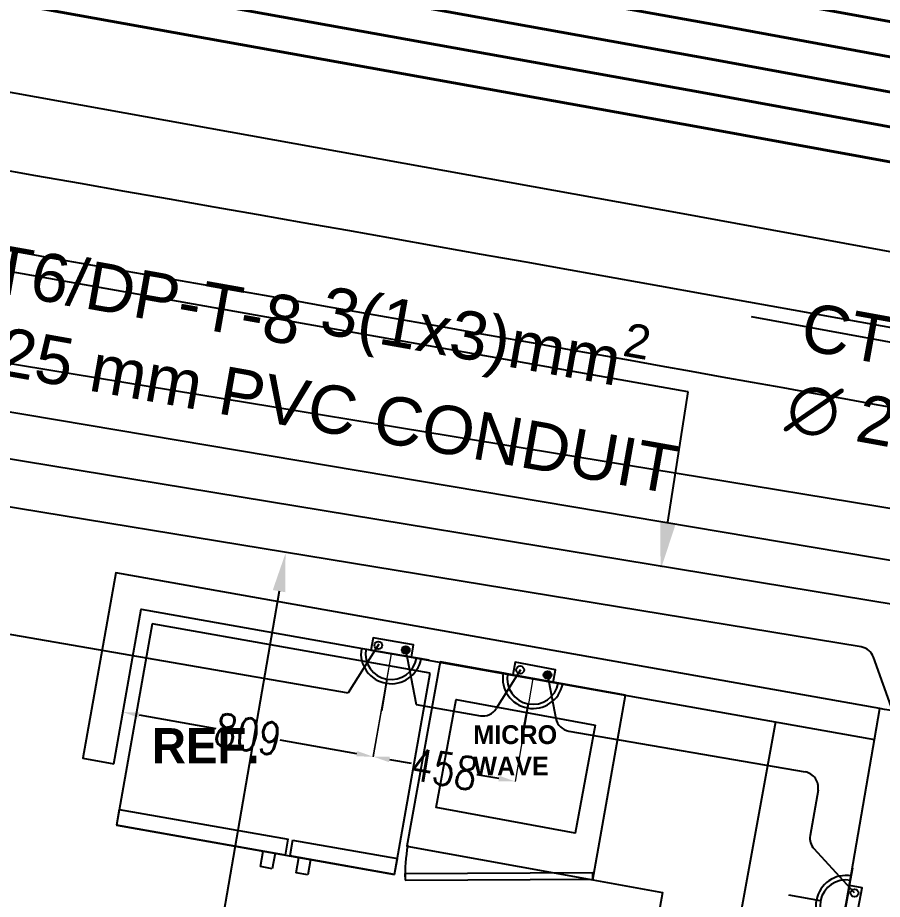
# Model space of a CAD drawing. Extents: x -678889171 to 586587, y -792238163 to 335485.
# Drawn here: x 47688 to 50443, y 33514 to 36324 of the extents above; entities that cross this region are included whole.
import ezdxf
from ezdxf import colors
from ezdxf.entities.mleader import LeaderData, LeaderLine
from ezdxf.math import Vec2, Vec3

# ---------------------------------------------------------------- set-up
doc = ezdxf.new("R2010")
doc.units = 0
doc.header["$MEASUREMENT"] = 0
doc.layers.get('0').update_dxf_attribs({"color": 8})
doc.layers.get('Defpoints').update_dxf_attribs({"color": 252})
for name, color, linetype in [('1', 8, 'Continuous'), ('E-POW-BLOCK', 4, 'Continuous'), ('E-TEXT', 3, 'Continuous'), ('loop line emped', 1, 'Continuous'), ('powr wire', 4, 'Continuous'), ('XR-A-9TH-FLOOR$0$A-WALL', 252, 'Continuous'), ('XR-Typ33 8th to11Th$0$XR-A-TYP-8-9-10$0$A-ANNO-NOTE', 252, 'Continuous'), ('XR-Typ33 8th to11Th$0$XR-A-TYP-8-9-10$0$A-EQPM', 252, 'Continuous'), ('XR-Typ33 8th to11Th$0$XR-A-TYP-8-9-10$0$A-WALL', 252, 'Continuous'), ('XR-Typ33 8th to11Th$0$XR-A-TYP-8-9-10$0$I-FURN', 252, 'Continuous')]:
    doc.layers.add(name, color=color, linetype=linetype)
doc.styles.get("Standard").update_dxf_attribs({"font": 'arial.ttf'})
doc.styles.add('Work$0$E-M.MODUL', font='romans.shx', dxfattribs={"width": 0.8})
doc.styles.add('XR-Typ33 8th to11Th$0$XR-A-TYP-8-9-10$0$TYPICAL TYPES$0$XREF_1BR$0$KZT', font='')
doc.styles.get('XR-Typ33 8th to11Th$0$XR-A-TYP-8-9-10$0$TYPICAL TYPES$0$XREF_1BR$0$KZT').set_extended_font_data('AvantGarde LT Medium', bold=True)
doc.dimstyles.new('Work$0$S-DIM', dxfattribs={"dimscale": 500, "dimtxt": 0.2065, "dimasz": 0.104, "dimexe": 0, "dimexo": 0, "dimgap": 0, "dimtad": 0, "dimdec": 0, "dimzin": 0, "dimdsep": 46, "dimtxsty": 'Work$0$E-M.MODUL', "dimcen": 0.25, "dimclrd": 5, "dimclre": 5, "dimclrt": 1, "dimadec": 0, "dimazin": 0, "dimtfac": 1, "dimtdec": 0, "dimtofl": 0, "dimtmove": 0, "dimatfit": 3, "dimfxl": 1, "dimtolj": 1, "dimtzin": 0, "dimlwe": 13, "dimarcsym": 0})

# ---------------------------------------------------------------- blocks, each defined once
blk = doc.blocks.new('SO1 WP')
at = {"layer": 'E-POW-BLOCK'}
h = blk.add_hatch(color=3, dxfattribs=at)
h.dxf.hatch_style = 1
edge = h.paths.add_edge_path()
edge.add_arc((-0.1064295025979398, -0.0481463273482458), 0.03025259035537483, 0, 360)
at = {"layer": 'E-POW-BLOCK', "color": 3}
for p, q in [((1.4210854715202e-14, 0.2000001000000591), (0, 0.4500002250000605)), ((-0.3000001499999954, 7.105427357601002e-14), (0.3000001499999954, 1.598721155460225e-14))]:
    blk.add_line(p, q, dxfattribs=at)
blk.add_lwpolyline([(0.1593095883453804, 4.352074256530614e-14), (-0.1593095883453804, 4.352074256530614e-14), (-0.1593095883453804, -0.09876317676643558), (0.1593095883453804, -0.09876317676643558)], close=True, dxfattribs=at)
for centre in [(-0.1064295025979398, -0.0481463273482458), (0.1096454942411166, -0.0481463273482458)]:
    blk.add_circle(centre, 0.03025259035537483, dxfattribs=at)
for centre, radius, start, end in [((0, -0.002806461197749854), 0.2353418572437975, 0.6832706906615592, 179.3167293093385), ((0, 1.598721155460225e-14), 0.2000001000000002, 0, 180)]:
    blk.add_arc(centre, radius, start, end, dxfattribs=at)
blk = doc.blocks.new('*D3198')
at = {"layer": '1', "color": 5, "lineweight": 13, "transparency": 16777216}
for p, q in [((48878.10762550091, 34296.63957839987), (48821.0318604841, 33968.76754840634)), ((49329.65318917916, 34218.03479931155), (49272.57742416236, 33890.16276931801))]:
    blk.add_line(p, q, dxfattribs=at)
at = {"layer": '1', "color": 5, "lineweight": -2, "transparency": 16777216}
for p, q in [((48872.26143246047, 33959.84953544837), (48942.17809340228, 33947.67848532632)), ((49221.34785218599, 33899.08078227597), (49151.43119124421, 33911.25183239803))]:
    blk.add_line(p, q, dxfattribs=at)
at = {"layer": '1', "color": 5, "transparency": 16777216}
for points in [[(48873.74776795346, 33968.38779744443), (48870.77509696747, 33951.31127345232), (48821.0318604841, 33968.76754840634)], [(49222.83418767899, 33907.61904427203), (49219.861516693, 33890.54252027992), (49272.57742416236, 33890.16276931801)]]:
    blk.add_solid(points, dxfattribs=at)
at = {"layer": 'Defpoints', "color": 0, "transparency": 16777216}
for p in [(48878.10762550091, 34296.63957839987, -2.355438340977521e-07), (49329.65318917916, 34218.03479931155, -4.541546318948813e-07), (49272.57742416236, 33890.16276931801)]:
    blk.add_point(p, dxfattribs=at)
at = {"layer": '1', "color": 1, "transparency": 16777216, "insert": (49046.80464232324, 33929.46515886217), "char_height": 103.25, "attachment_point": 5, "rotation": 350.1249418253696, "style": 'Work$0$E-M.MODUL'}
blk.add_mtext('\\A1;458', dxfattribs=at)
blk = doc.blocks.new('*D3199')
at = {"layer": '1', "color": 5, "lineweight": 13, "transparency": 16777216}
for p, q in [((48081.79144153705, 34438.34852448122), (48023.48378068139, 34110.69571728448)), ((48878.1076255009, 34296.63957839987), (48819.79996464524, 33968.98677120314))]:
    blk.add_line(p, q, dxfattribs=at)
at = {"layer": '1', "color": 5, "lineweight": -2, "transparency": 16777216}
for p, q in [((48074.67946122702, 34101.5851578357), (48319.02078736448, 34058.10324385687)), ((48768.60428409961, 33978.09733065194), (48524.26295796214, 34021.57924463075))]:
    blk.add_line(p, q, dxfattribs=at)
at = {"layer": '1', "color": 5, "transparency": 16777216}
for points in [[(48076.19788780182, 34110.11777125996), (48073.16103465222, 34093.05254441142), (48023.48378068139, 34110.69571728448)], [(48770.12271067441, 33986.6299440762), (48767.08585752481, 33969.56471722767), (48819.79996464524, 33968.98677120314)]]:
    blk.add_solid(points, dxfattribs=at)
at = {"layer": 'Defpoints', "color": 0, "transparency": 16777216}
for p in [(48081.79144153705, 34438.34852448122, -1.805031662313848e-07), (48878.1076255009, 34296.63957839987, -2.355438340977521e-07), (48023.48378068139, 34110.69571728448)]:
    blk.add_point(p, dxfattribs=at)
at = {"layer": '1', "color": 1, "transparency": 16777216, "insert": (48421.64187266331, 34039.84124424381), "char_height": 103.25, "attachment_point": 5, "rotation": 349.9095244743228, "style": 'Work$0$E-M.MODUL'}
blk.add_mtext('\\A1;809', dxfattribs=at)
blk = doc.blocks.new('XR-Typ33 8th to11Th$0$XR-A-TYP-8-9-10$0$A$C30F165C2')
at = {"layer": 'XR-Typ33 8th to11Th$0$XR-A-TYP-8-9-10$0$A-EQPM'}
for p, q in [((7.275957614183426e-12, 3.637978807091713e-12), (900.0000000000218, 0)), ((7.275957614183426e-12, -650.799999999992), (7.275957614183426e-12, 3.637978807091713e-12)), ((900.0000000000218, 0), (900.0000000000073, -650.7999999999884)), ((338.9750000000131, -600.0000000000036), (7.275957614183426e-12, -600.0000000000036)), ((7.275957614183426e-12, -650.799999999992), (7.275957614183426e-12, -600.0000000000036)), ((338.9750000000131, -600.0000000000036), (338.9750000000131, -650.7999999999884)), ((900.0000000000073, -599.9999999999964), (352.9750000000131, -599.9999999999964)), ((352.9750000000131, -650.799999999992), (352.9750000000131, -599.9999999999964)), ((900.0000000000073, -599.9999999999964), (900.0000000000073, -650.7999999999884)), ((900.0000000000073, -650.7999999999884), (7.275957614183426e-12, -650.799999999992)), ((7.275957614183426e-12, -650.799999999992), (338.9750000000131, -650.7999999999884)), ((310.0567722904743, -650.799999999992), (271.6234744505637, -650.7999999999884)), ((271.6234744505637, -650.7999999999884), (271.6234744505709, -701.0267485376353)), ((310.0567722904743, -701.0267485376426), (310.0567722904743, -650.799999999992)), ((352.9750000000131, -650.799999999992), (900.0000000000073, -650.7999999999884)), ((425.3566658101699, -650.7999999999884), (386.9233679702666, -650.799999999992)), ((386.9233679702666, -650.799999999992), (386.9233679702666, -701.0267485376389)), ((425.3566658101699, -701.0267485376389), (425.3566658101699, -650.7999999999884)), ((271.6234744505709, -701.0267485376353), (310.0567722904743, -701.0267485376426)), ((386.9233679702666, -701.0267485376389), (425.3566658101699, -701.0267485376389))]:
    blk.add_line(p, q, dxfattribs=at)
blk = doc.blocks.new('XR-Typ33 8th to11Th')
at = {"layer": 'XR-Typ33 8th to11Th$0$XR-A-TYP-8-9-10$0$A-EQPM'}
blk.add_line((52320.93825732613, 20054.01365024004, 3.606036432082899e-09), (52425.312245598, 20642.59466900147, 3.606036432082899e-09), dxfattribs=at)
for points, elevation in [([(50794.92238422391, 20423.91347275904), (50882.22609058634, 20916.23253887193), (53218.51508852567, 20501.80033037305), (53235.97582979529, 20600.2641435955), (50801.22301863621, 21032.15709336344), (50696.45857100191, 20441.37421403147)], -1.805031662313848e-07), ([(52328.43017013795, 20547.36254595901), (52264.78297189365, 20203.19829134279), (51822.28607310115, 20285.03040337117), (51885.93327134547, 20629.19465798732)], 3.606036432077129e-09), ([(51722.9662469898, 20053.62973911778), (52321.41984394077, 20056.72939144101), (52320.83231449791, 20076.53826595948), (51722.3787175471, 20073.43861363659)], -6.382638345583431e-07)]:
    blk.add_lwpolyline(points, close=True, dxfattribs=dict(at, elevation=elevation))
for points, elevation in [([(51834.86343085895, 20749.24295840306), (51727.95228432125, 20161.96991760979), (52320.93825732613, 20054.01365024004)], -4.541546318948813e-07), ([(52903.05935174975, 20557.87235525722), (52309.70113925747, 17291.64396294343)], -1.805031662313848e-07), ([(52320.93825732613, 20054.01365024004), (52542.65447688878, 20014.00401049836), (52170.49338669377, 17925.91108111767)], 3.606036432077129e-09)]:
    blk.add_lwpolyline(points, dxfattribs=dict(at, elevation=elevation))
blk.add_arc((52260.84803440932, 20069.5832647238, -4.541546318948813e-07), 538.1183254793884, 169.9247964530599, 181.6988896248305, dxfattribs=at)
at = {"layer": 'XR-Typ33 8th to11Th$0$XR-A-TYP-8-9-10$0$A-WALL'}
blk.add_line((53112.93192920931, 19890.35579656402), (53235.7921707946, 20600.42806110182), dxfattribs=at)
for centre, radius, start, end in [((-38573.24843876588, -487044.5240377046, 9.705946403496219e-07), 517080.1543316384, 79.22852178517242, 80.25123733434748), ((-38573.24843876588, -487044.5240377046, 9.705946403496219e-07), 516830.1543316384, 79.550819439923, 80.25123733434748), ((-827874.5297890332, -4845214.582524586, -2.157936993236835e-07), 4944947.633263713, 79.73461226392307, 79.7360003068242)]:
    blk.add_arc(centre, radius, start, end, dxfattribs=at)
at = {"layer": 'XR-Typ33 8th to11Th$0$XR-A-TYP-8-9-10$0$I-FURN', "elevation": -4.541546318948813e-07}
blk.add_lwpolyline([(52425.312245598, 20642.59466900147), (51834.86343085895, 20749.24295840306)], dxfattribs=at)
at = {"layer": 'XR-Typ33 8th to11Th$0$XR-A-TYP-8-9-10$0$A-EQPM', "xscale": -1, "rotation": 349.9438484806578}
blk.add_blockref('XR-Typ33 8th to11Th$0$XR-A-TYP-8-9-10$0$A$C30F165C2', (51802.97123649906, 20712.45510343729, 7.321433278135421e-05), dxfattribs=at)
at = {"layer": 'XR-Typ33 8th to11Th$0$XR-A-TYP-8-9-10$0$A-ANNO-NOTE', "style": 'XR-Typ33 8th to11Th$0$XR-A-TYP-8-9-10$0$TYPICAL TYPES$0$XREF_1BR$0$KZT'}
for s, insert, char_height, width, attachment_point in [('MICRO\\PWAVE', (51939.91892051152, 20466.80107950894, 3.606036432077129e-09), 60.00000000000027, 1932.754287415222, 4), ('REF.', (51087.42012311819, 20481.27098773858, 3.606036432082899e-09), 112.5000000000006, 1932.754287415223, 5)]:
    blk.add_mtext(s, dxfattribs=dict(at, insert=insert, char_height=char_height, width=width, attachment_point=attachment_point))

msp = doc.modelspace()

# ---------------------------------------------------------------- block references
at = {"layer": 'XR-A-9TH-FLOOR$0$A-WALL'}
msp.add_blockref('XR-Typ33 8th to11Th', (-2800.434649049275, 13522.11598560929), dxfattribs=at)

# ---------------------------------------------------------------- next in the draw order: linework, layer by layer
at = {"color": 240, "true_color": 0xed1f24}
msp.add_line((51349.82205160955, 34444.84845893514, 0.06962086371484588), (44338.70153282292, 35626.45315644353, 0.6347244022665295), dxfattribs=at)
at = {"layer": '1', "color": 4}
for p, q in [((48924.01895469232, 34311.07125616117, 5.561328328407169e-06), (48958.11511171816, 34134.49387096409, -0.0004396137559746762)), ((49290.42985745365, 34245.08210470786, 0.0005256656469543319), (49212.97967720215, 34121.85637779137, 0.000196138801485557)), ((49376.25154206381, 34229.0045062826, 0.000525665646954443), (49403.03851611537, 34090.27996228862, 0.0001759226122022839)), ((48958.11511171816, 34134.49387096408), (49162.12233534342, 34099.19552454007)), ((49443.60707206515, 34050.49163272038), (50197.35357189548, 33920.07465731083, 1.284017253633252e-09)), ((50238.09694001844, 33862.28211493739, -1.902870492919524e-08), (50213.02371124065, 33717.37108344513, -3.302090962584202e-08)), ((50354.29569131779, 33534.47762991961, 1.095804709066745e-07), (50225.43321723436, 33675.06107463328, 5.312401273293828e-08))]:
    msp.add_line(p, q, dxfattribs=at)
msp.add_lwpolyline([(36555.27756352024, 37651.40498508116), (36715.64837208428, 37893.50394376072, -0.293385355994958), (36765.08941394504, 37915.28627966174), (39354.12592532425, 37508.70167530874), (43426.45583220603, 36831.0862093379), (45492.99852060524, 36477.69107179529), (46857.29569911436, 36231.37441504694), (49807.84645459036, 35699.87983154523), (52602.6112027218, 35186.7511632471, -0.2285115655352399), (52637.68451622248, 35161.1308680091), (52792.52376805773, 34871.25472392741)], format="xyb", dxfattribs=at)
at = {"layer": '1', "color": 4, "extrusion": (-5.411082918558986e-07, -3.127338505748593e-06, 0.9999999999949635)}
msp.add_arc((49170.64692246117, 34148.46347953838, -0.1331440079066754), 50, 260.1835887738503, 327.8497015950202, dxfattribs=at)
at = {"layer": '1', "color": 4, "extrusion": (-4.512975502336756e-07, -2.608276229289787e-06, 0.9999999999964968)}
msp.add_arc((49452.13165918533, 34099.75958779464, -0.1110364145196925), 50, 190.9290047197169, 260.1835887738783, dxfattribs=at)
at = {"layer": '1', "color": 4}
for centre, start, end in [((50188.8289847702, 33870.80670206255, -6.001449274844519e-06), 350.1835887733814, 80.18358877394763), ((50262.29166648889, 33708.84649631997, -0.0002445915626006819), 170.1835887733813, 222.5091883404468)]:
    msp.add_arc(centre, 50, start, end, dxfattribs=at)
at = {"layer": 'loop line emped', "color": 3}
for p, q in [((53728.68983747324, 34223.16018515994, 7.664385826333312e-07), (44477.45440204558, 35744.15716900076, 3.555908711475817e-06)), ((50484.33069534632, 34452.53818175416, -3.214656427908205e-06), (44295.68094182265, 35470.01500145654, 4.197602115480441e-06)), ((50375.53830994232, 34318.41096941234, 2.453969595800701e-08), (44237.35855346994, 35327.59000944786, 2.672321291289995e-06)), ((44140.76175774648, 34968.01635371571, -2.649065701665518e-08), (48740.74793143666, 34172.10382366303)), ((48838.19727008216, 34327.1488545864, 5.561328328407169e-06), (48740.74793143672, 34172.10382366303, -0.000447751414572258)), ((50718.64820699222, 33433.10889199125, -4.118586983563972e-05), (50414.52132102629, 34285.86907986356, -1.298478347737126e-06))]:
    msp.add_line(p, q, dxfattribs=at)
at = {"layer": 'loop line emped', "color": 3, "extrusion": (-7.272844066257214e-09, -4.936822743909954e-08, 0.9999999999999988)}
msp.add_arc((50367.42670275163, 34269.07333845188, -0.002060588013272456), 50, 19.62817777323954, 80.66351835661463, dxfattribs=at)
at = {"layer": 'powr wire', "color": 6, "lineweight": 40}
for p, q in [((44571.06433308701, 36927.75966493942), (49861.58288815818, 35974.75733543355)), ((46962.36116932266, 36832.21545236961), (49913.54250347012, 36300.60732039531)), ((46929.9024361147, 36614.62310269128), (49881.08377026216, 36083.01497071698)), ((49929.77187007407, 36409.40349523447), (56630.10843293477, 35179.1980620895)), ((49913.54250347012, 36300.60732039531), (56613.87906633082, 35070.40188725034)), ((49881.08377026216, 36083.01497071698), (56581.42033312286, 34852.80953757201)), ((49861.21942316435, 35974.82343817224), (56561.55598602505, 34744.61800502727))]:
    msp.add_line(p, q, dxfattribs=at)
msp.add_lwpolyline([(30737.12172456915, 39368.0516145077), (39433.94703441535, 38002.29440630487), (43509.63106686246, 37324.12083050259), (45579.55867241579, 36970.14684536589), (46946.13180271871, 36723.41927753044), (49897.31313686611, 36191.81114555614), (56597.64969972687, 34961.60571241117), (61342.86773417363, 34034.72147404614), (65596.60130083517, 33145.97944006289)], dxfattribs=at)

# ---------------------------------------------------------------- next in the draw order: block references
at = {"layer": 'E-POW-BLOCK', "xscale": 410.199535128542, "yscale": 410.199535128542, "zscale": 410.199535128542}
for p, rotation in [((48878.10762550091, 34296.63957839989, -1.80517381198717e-07), 170.3258414515075), ((50326.58909286713, 33493.91558527731, 1.095804533012715e-07), 79.37101415274812)]:
    msp.add_blockref('SO1 WP', p, dxfattribs=dict(at, rotation=rotation))
at = {"layer": 'E-POW-BLOCK', "extrusion": (-2.036307981578394e-09, 4.116893121740231e-10, 1), "xscale": 410.199535128542, "yscale": 410.199535128542, "zscale": 410.199535128542, "rotation": 169.3893531573262}
msp.add_blockref('SO1 WP', (49329.7041267321, 34217.63139986777, -3.184060366479002e-07), dxfattribs=at)

# ---------------------------------------------------------------- next in the draw order: dimensions: what is measured, and where the dimension line sits
at = {"layer": '1', "color": 2}
for p2, distance, picture, middle in [((48081.79144153706, 34438.34852448122, -1.254767133212311e-07), 332.80045880131314, '*D3199', (48421.64187266331, 34039.84124424381, 5.502645291015366e-08)), ((49329.65318917917, 34218.03479931155, -3.991281789847276e-07), -332.8028109922408, '*D3198', (49046.80464232324, 33929.46515886217, 5.502645291015366e-08))]:
    dim = msp.add_aligned_dim(p1=(48878.10762550091, 34296.63957839987, -1.805173811875985e-07), p2=p2, distance=distance, dimstyle='Work$0$S-DIM', dxfattribs=at)
    dim.commit()
    dim.dimension.update_dxf_attribs({"geometry": picture, "text_midpoint": middle})

# ---------------------------------------------------------------- next in the draw order: leaders
at = {"layer": 'E-TEXT', "color": 30}
ml = msp.add_multileader_mtext('Standard', dxfattribs=at)
ml.set_content('\\C30;CT{\\fArial|b0|i0|c178|p34;16}/DP-T-8 {\\A1;3(1x3)mm\\H0.7x;\\S2^ ;\\H1.42857x; \\P∅ 25 mm PVC CONDUIT}', color=3)
ml.set_leader_properties(color=30)
ml.build(insert=Vec2(0, 0))
ml.multileader.update_dxf_attribs({"text_right_attachment_type": 6, "dogleg_length": 0.2763936738358556, "arrow_head_size": 153.5520410199195, "scale": 2})
ctx = ml.context
ctx.base_point, ctx.scale, ctx.char_height, ctx.arrow_head_size, ctx.landing_gap_size, ctx.plane_origin, ctx.plane_x_axis, ctx.plane_y_axis = Vec3(44930.18758522459, 37613.70699278132, -1.832132182416492e-06), 2, 153.5520410199195, 153.5520410199195, 3.071040820398391, Vec3(43121.9354562845, 47341.16811990383, 3.185307356887032e-05), Vec3(0.9890550111113342, -0.1475472297115697, 3.477911888746864e-09), Vec3(0.1475472297115697, 0.9890550111113342, 4.799668914001097e-09)
ctx.right_attachment = 6
notes = []
notes.append((ctx, [(0, (1, 1, 0), (44929.6408481283, 37613.78855502309, -1.834054728104908e-06), (0.9890550111113342, -0.1475472297115697, 3.477911888746863e-09), 0.5527873476717117, [(1, [(45025.03196710485, 38133.05981475327, 7.602142238335818e-07)], 0, [])])]))
ctx.mtext.insert, ctx.mtext.text_direction, ctx.mtext.rotation, ctx.mtext.width, ctx.mtext.defined_height, ctx.mtext.flow_direction, ctx.mtext.extrusion = Vec3(44945.00900757676, 37692.24564953184, -1.438121438720824e-06), Vec3(0.9890550111113342, -0.1475472297115697, 3.477911888746863e-09), 6.135097408750482, 4138.75027916681, 175.8505678463071, 5, Vec3(-4.148024033562358e-09, -4.233980326702479e-09, 1)
ml = msp.add_multileader_mtext('Standard', dxfattribs=at)
ml.set_content('\\C30;CT2/DP-T-8 {\\A1;3(1x3)mm\\H0.7x;\\S2^ ;\\H1.42857x; \\P∅ 25 mm PVC CONDUIT}', color=3)
ml.set_leader_properties(color=30)
ml.build(insert=Vec2(0, 0))
ml.multileader.update_dxf_attribs({"text_right_attachment_type": 6, "dogleg_length": 0.2763936738358556, "arrow_head_size": 153.5520410199195, "scale": 2})
ctx = ml.context
ctx.base_point, ctx.scale, ctx.char_height, ctx.arrow_head_size, ctx.landing_gap_size, ctx.plane_origin, ctx.plane_x_axis, ctx.plane_y_axis = Vec3(48462.64191502026, 37288.77031290596, -8.64403869889724e-06), 2, 153.5520410199195, 153.5520410199195, 3.071040820398391, Vec3(49175.92656639023, 46570.39335503322, 3.284059996373131e-05), Vec3(0.9856555294567461, -0.1687695981252006, 3.477911888746864e-09), Vec3(0.1687695981252006, 0.9856555294567461, 4.799668914001103e-09)
ctx.right_attachment = 6
notes.append((ctx, [(1, (1, 1, 0), (50823.55181226212, 36778.60595404069, -7.524047126598637e-07), (-0.9856555294567461, 0.1687695981252006, -3.477911888746864e-09), 0.5527873476717114, [(1, [(51337.46114114163, 36846.89357283722, 1.708548465032733e-06)], 0, [])])]))
ctx.mtext.insert, ctx.mtext.text_direction, ctx.mtext.rotation, ctx.mtext.width, ctx.mtext.defined_height, ctx.mtext.flow_direction, ctx.mtext.extrusion = Vec3(48479.14784123011, 37366.97229219466, -8.250027955201573e-06), Vec3(0.9856555294567461, -0.1687695981252006, 3.477911888746863e-09), 6.113604080006546, 4217.965407621528, 290.8173697037203, 5, Vec3(-4.238061277856671e-09, -4.143854412868104e-09, 1)
ml = msp.add_multileader_mtext('Standard', dxfattribs=at)
ml.set_content('\\C30;CT6/DP-T-8 {\\A1;3(1x3)mm\\H0.7x;\\S2^ ;\\H1.42857x; \\P∅ 25 mm PVC CONDUIT}', color=3)
ml.set_leader_properties(color=30)
ml.build(insert=Vec2(0, 0))
ml.multileader.update_dxf_attribs({"text_right_attachment_type": 6, "dogleg_length": 0.2763936738358558, "arrow_head_size": 153.5520410199195, "scale": 2})
ctx = ml.context
ctx.base_point, ctx.scale, ctx.char_height, ctx.arrow_head_size, ctx.landing_gap_size, ctx.plane_origin, ctx.plane_x_axis, ctx.plane_y_axis = Vec3(47466.49269360633, 35655.60098765895, 4.567829272922349e-06), 2, 153.5520410199195, 153.5520410199195, 3.071040820398391, Vec3(47661.65134348677, 42462.54703120924, 3.684242408836668e-05), Vec3(0.9846287832664771, -0.1746601247084658, -9.12421574676617e-21), Vec3(0.1746601247084658, 0.9846287832664771, 4.791073561777412e-09)
ctx.right_attachment = 6
notes.append((ctx, [(1, (1, 1, 0), (49824.30995390979, 35131.32912787048, 4.067657929803859e-06), (-0.9846287832664772, 0.1746601247084658, 9.125587421841966e-21), 0.5527873476717117, [(1, [(49736.58077763766, 34563.96529825497, 1.317746776484572e-06)], 0, [])])]))
ctx.mtext.insert, ctx.mtext.text_direction, ctx.mtext.rotation, ctx.mtext.width, ctx.mtext.defined_height, ctx.mtext.flow_direction, ctx.mtext.extrusion = Vec3(47483.46591891348, 35733.70287487935, 4.950472731595023e-06), Vec3(0.9846287832664771, -0.1746601247084658, -9.125042927378723e-21), 6.107624730736929, 3603.32614568898, 466.3456601953516, 5, Vec3(-8.368095057784794e-10, -4.717428931674606e-09, 1)
ml = msp.add_multileader_mtext('Standard', dxfattribs=at)
ml.set_content('\\C30;CT12/DP-T-8 {\\A1;3(1x3)mm\\H0.7x;\\S2^ ;\\H1.42857x; \\P∅ 25 mm PVC CONDUIT}', color=3)
ml.set_leader_properties(color=30)
ml.build(insert=Vec2(0, 0))
ml.multileader.update_dxf_attribs({"text_right_attachment_type": 6, "dogleg_length": 0.2763936738358556, "arrow_head_size": 153.5520410199195, "scale": 2})
ctx = ml.context
ctx.base_point, ctx.scale, ctx.char_height, ctx.arrow_head_size, ctx.landing_gap_size, ctx.plane_origin, ctx.plane_x_axis, ctx.plane_y_axis = Vec3(50204.62995221435, 35443.67723150071, -7.74886959418945e-06), 2, 153.5520410199195, 153.5520410199195, 3.071040820398391, Vec3(50075.6781359782, 44359.72809750024, 2.823072902594082e-05), Vec3(0.9837534464715342, -0.1795248076322006, 3.477911888746864e-09), Vec3(0.1795248076322006, 0.9837534464715342, 4.7996689140011e-09)
ctx.right_attachment = 6
notes.append((ctx, [(1, (1, 1, 0), (52559.8270427672, 34907.75757278094, 1.427643920479217e-07), (-0.9837534464715341, 0.1795248076322005, -3.477911888746862e-09), 0.5527873476717117, [(1, [(53497.32880696809, 34257.81830802694, 1.495138937438617e-06)], 0, [])])]))
ctx.mtext.insert, ctx.mtext.text_direction, ctx.mtext.rotation, ctx.mtext.width, ctx.mtext.defined_height, ctx.mtext.flow_direction, ctx.mtext.extrusion = Vec3(50221.98901166394, 35521.69426950999, -7.354858850493782e-06), Vec3(0.9837534464715342, -0.1795248076322006, 3.477911888746863e-09), 6.102681917348368, 2517.586958115766, 582.9320752441895, 5, Vec3(-4.283067445563336e-09, -4.097319373281774e-09, 1)
ml = msp.add_multileader_mtext('Standard', dxfattribs=at)
ml.set_content('\\C30;CT7/DP-T-8 {\\A1;3(1x3)mm\\H0.7x;\\S2^ ;\\H1.42857x; \\P∅ 25 mm PVC CONDUIT}', color=3)
ml.set_leader_properties(color=30)
ml.build(insert=Vec2(0, 0))
ml.multileader.update_dxf_attribs({"text_right_attachment_type": 6, "dogleg_length": 0.2763936738358556, "arrow_head_size": 122.8416328159356, "scale": 2})
ctx = ml.context
ctx.base_point, ctx.scale, ctx.char_height, ctx.arrow_head_size, ctx.landing_gap_size, ctx.plane_origin, ctx.plane_x_axis, ctx.plane_y_axis = Vec3(46372.19809088822, 33393.72448894334, -7.019696708006552e-06), 2, 122.8416328159356, 122.8416328159356, 2.456832656318713, Vec3(45777.04134676934, 42797.1843523303, 3.684242408836668e-05), Vec3(0.9846287832664771, -0.1746601247084658, -9.12421574676617e-21), Vec3(0.1746601247084658, 0.9846287832664771, 4.791073561777412e-09)
ctx.right_attachment = 6
notes.append((ctx, [(1, (1, 1, 0), (48258.45189913099, 32974.30700111257, -7.419833782501345e-06), (-0.9846287832664772, 0.1746601247084658, 9.125587421841966e-21), 0.4422298781373694, [(1, [(48541.47844377687, 34617.26210423413, 5.67529457287461e-07)], 0, [])])]))
ctx.mtext.insert, ctx.mtext.text_direction, ctx.mtext.rotation, ctx.mtext.width, ctx.mtext.defined_height, ctx.mtext.flow_direction, ctx.mtext.extrusion = Vec3(46385.77667113394, 33456.20599871967, -6.713581941068411e-06), Vec3(0.9846287832664771, -0.1746601247084658, -9.125042927378723e-21), 6.107624730736929, 2014.069566492613, 466.3456601953516, 5, Vec3(-8.368095057784794e-10, -4.717428931674606e-09, 1)
ml = msp.add_multileader_mtext('Standard', dxfattribs=at)
ml.set_content('\\C30;CT9/DP-T-8 {\\A1;3(1x3)mm\\H0.7x;\\S2^ ;\\H1.42857x; \\P∅ 25 mm PVC CONDUIT}', color=3)
ml.set_leader_properties(color=30)
ml.build(insert=Vec2(0, 0))
ml.multileader.update_dxf_attribs({"text_right_attachment_type": 6, "dogleg_length": 0.2763936738358556, "arrow_head_size": 153.5520410199195, "scale": 2})
ctx = ml.context
ctx.base_point, ctx.scale, ctx.char_height, ctx.arrow_head_size, ctx.landing_gap_size, ctx.plane_origin, ctx.plane_x_axis, ctx.plane_y_axis = Vec3(44482.23725321858, 34391.40196997378, -1.12307459537401e-05), 2, 153.5520410199195, 153.5520410199195, 3.071040820398391, Vec3(43447.94073480213, 45131.63605276021, 2.834546148002503e-05), Vec3(0.9837534464715342, -0.1795248076322006, 3.477911888746864e-09), Vec3(0.1795248076322006, 0.9837534464715342, 4.7996689140011e-09)
ctx.right_attachment = 6
notes.append((ctx, [(1, (1, 1, 0), (46837.43434377143, 33855.48231125401, -3.339111967502729e-06), (-0.9837534464715341, 0.1795248076322005, -3.477911888746862e-09), 0.5527873476717117, [(1, [(46924.0020700634, 34483.12463882047, -3.966854890385584e-07)], 0, [])])]))
ctx.mtext.insert, ctx.mtext.text_direction, ctx.mtext.rotation, ctx.mtext.width, ctx.mtext.defined_height, ctx.mtext.flow_direction, ctx.mtext.extrusion = Vec3(44499.59631266817, 34469.41900798306, -1.083673521004443e-05), Vec3(0.9837534464715342, -0.1795248076322006, 3.477911888746863e-09), 6.102681917348368, 2517.586958115766, 582.9320752441895, 5, Vec3(-4.283067445563336e-09, -4.097319373281774e-09, 1)
for ctx, leaders in notes:
    for number, flags, end, landing, length, lines in leaders:
        leader = LeaderData()
        leader.index, (leader.has_last_leader_line, leader.has_dogleg_vector, leader.attachment_direction) = number, flags
        leader.last_leader_point, leader.dogleg_vector, leader.dogleg_length = Vec3(end), Vec3(landing), length
        for number, points, colour, breaks in lines:
            line = LeaderLine()
            line.index, line.vertices, line.color, line.breaks = number, Vec3.list(points), colors.encode_raw_color(colour), breaks
            leader.lines.append(line)
        ctx.leaders.append(leader)

doc.saveas('drawing.dxf')
